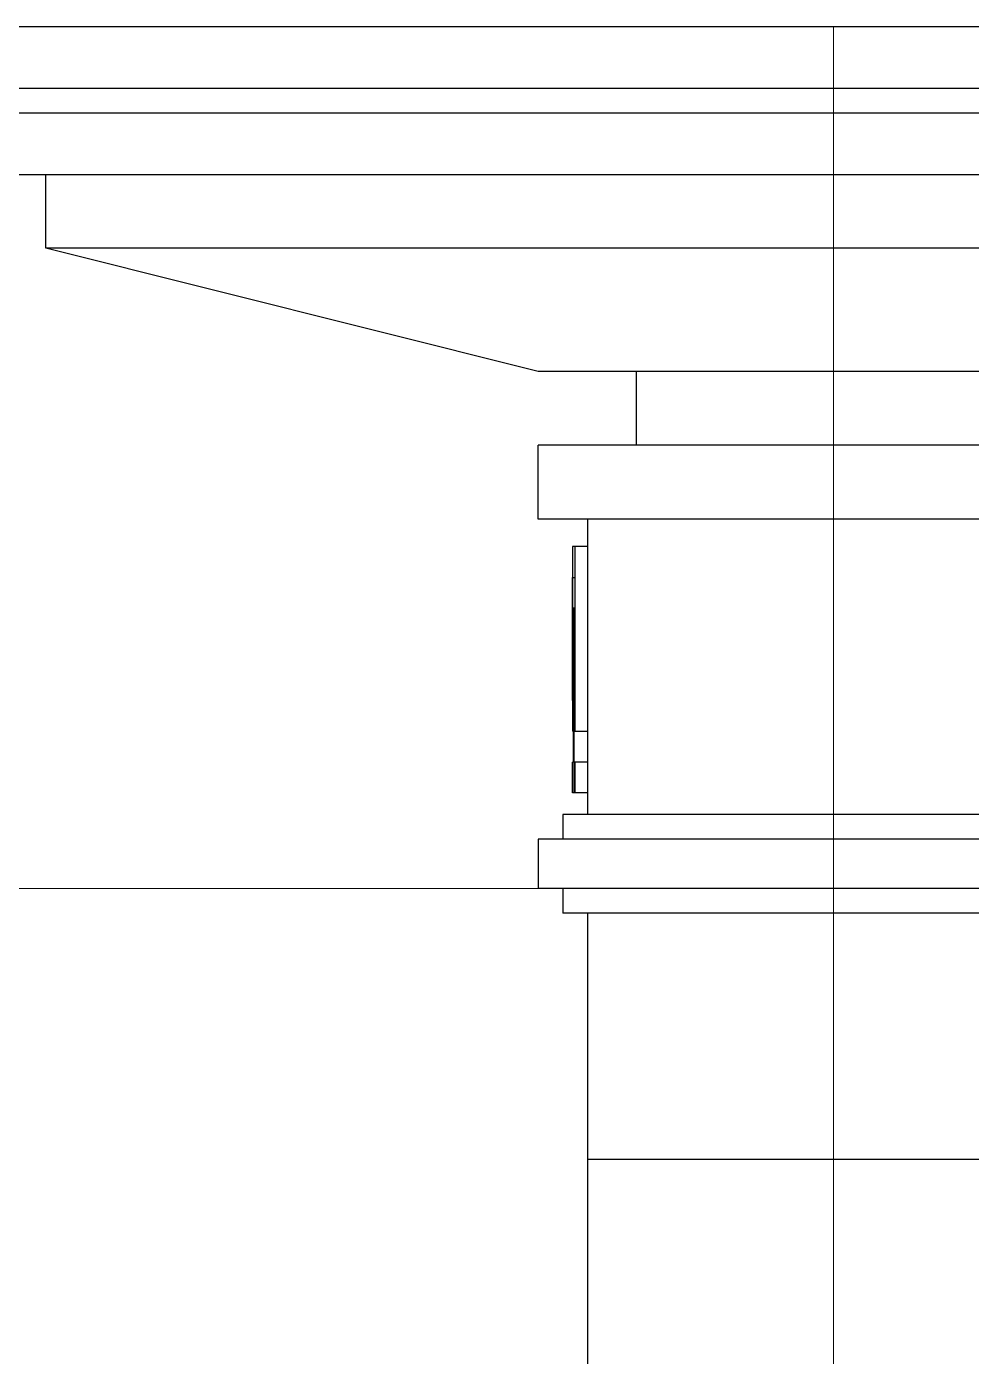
# Model space of a CAD drawing. Extents: x 1188826 to 1909461, y 608442 to 1651179.
# Drawn here: x 1688203 to 1690123, y 1046878 to 1049578 of the extents above; entities that cross this region are included whole.
import ezdxf

# ---------------------------------------------------------------- set-up
doc = ezdxf.new("R2010")
doc.units = 0
doc.header["$LTSCALE"] = 1000
doc.header["$MEASUREMENT"] = 0
doc.linetypes.add('ACAD_ISO10W100', pattern=[18.5, 12, -3, 0.5, -3])
doc.linetypes.add('DOTE', pattern=[2.42, 2, -0.2, 0.02, -0.2])
doc.layers.add('DOTE', color=19, linetype='DOTE', lineweight=9)
doc.layers.add('分缝', color=37, linetype='Continuous')
doc.layers.add('立面线', color=40, linetype='Continuous')

msp = doc.modelspace()

# ---------------------------------------------------------------- linework, layer by layer
at = {"layer": 'DOTE', "linetype": 'ACAD_ISO10W100', "ltscale": 100}
for p, q in [((1687342.5, 1049577.8), (1705542.3, 1049577.8)), ((1689842.5, 1049577.8), (1689842.5, 1041527.8)), ((1687342.5, 1047827.8), (1705542.3, 1047827.8))]:
    msp.add_line(p, q, dxfattribs=at)
at = {"layer": '分缝'}
msp.add_line((1690342.5, 1047277.8), (1689342.5, 1047277.8), dxfattribs=at)
at = {"layer": '立面线'}
for p, q in [((1687842.5, 1049577.8), (1705042.3, 1049577.8)), ((1687842.5, 1049452.8), (1705042.3, 1049452.8)), ((1687842.5, 1049402.8), (1705042.3, 1049402.8)), ((1687842.5, 1049277.8), (1705042.3, 1049277.8)), ((1688242.5, 1049127.8), (1688242.5, 1049277.8)), ((1689242.4, 1048877.8), (1688242.5, 1049127.8)), ((1704642.3, 1049127.8), (1688242.5, 1049127.8)), ((1689242.5, 1048877.8), (1689242.4, 1048877.8)), ((1703642.3, 1048877.8), (1689242.5, 1048877.8)), ((1689442.5, 1048727.8), (1689442.5, 1048877.8)), ((1689242.5, 1048577.8), (1689242.5, 1048727.8)), ((1703642.3, 1048727.8), (1689242.5, 1048727.8)), ((1703642.3, 1048577.8), (1689242.5, 1048577.8)), ((1689342.5, 1048577.8), (1689342.5, 1047977.8)), ((1689312, 1048522), (1689312, 1048147)), ((1689342.5, 1048522), (1689312, 1048522)), ((1689317.8, 1048147), (1689317.8, 1048522)), ((1689312.5, 1048459.5), (1689317.4, 1048459.5)), ((1689312.5, 1048209.5), (1689312.5, 1048459.5)), ((1689317.4, 1048459.5), (1689317.4, 1048209.5)), ((1689312.9, 1048334.5), (1689312.9, 1048397)), ((1689317.4, 1048397), (1689312.9, 1048397)), ((1689314.7, 1048397), (1689314.7, 1048022)), ((1689315.1, 1048397), (1689315.1, 1048022)), ((1689316.9, 1048334.5), (1689316.9, 1048397)), ((1689314.3, 1048334.5), (1689312.9, 1048334.5)), ((1689314.3, 1048084.5), (1689314.3, 1048334.5)), ((1689315.1, 1048334.5), (1689314.7, 1048334.5)), ((1689315.6, 1048334.5), (1689317.4, 1048334.5)), ((1689315.6, 1048084.5), (1689315.6, 1048334.5)), ((1689313.4, 1048272), (1689313.4, 1048209.5)), ((1689314.3, 1048272), (1689313.4, 1048272)), ((1689313.8, 1048147), (1689313.8, 1048272)), ((1689317.4, 1048272), (1689316, 1048272)), ((1689316, 1048272), (1689316, 1048147)), ((1689316.5, 1048209.5), (1689316.5, 1048272)), ((1689312.5, 1048209.5), (1689313.4, 1048209.5)), ((1689314.3, 1048209.5), (1689313.8, 1048209.5)), ((1689317.4, 1048209.5), (1689316.5, 1048209.5)), ((1689314.3, 1048147), (1689312, 1048147)), ((1689316, 1048147), (1689342.5, 1048147)), ((1689314.3, 1048084.5), (1689312, 1048084.5)), ((1689312, 1048022), (1689312, 1048084.5)), ((1689315.1, 1048084.5), (1689314.7, 1048084.5)), ((1689342.5, 1048084.5), (1689315.6, 1048084.5)), ((1689317.8, 1048022), (1689317.8, 1048084.5)), ((1689342.5, 1048022), (1689312, 1048022)), ((1689292.5, 1047977.8), (1689292.5, 1047927.8)), ((1692892.5, 1047977.8), (1689292.5, 1047977.8)), ((1689242.5, 1047927.8), (1689242.5, 1047827.8)), ((1690442.5, 1047927.8), (1689242.5, 1047927.8)), ((1690442.5, 1047827.8), (1689242.5, 1047827.8)), ((1689292.5, 1047827.8), (1689292.5, 1047777.8)), ((1692892.5, 1047777.8), (1689292.5, 1047777.8)), ((1689342.5, 1047777.8), (1689342.5, 1043077.8))]:
    msp.add_line(p, q, dxfattribs=at)

doc.saveas('drawing.dxf')
